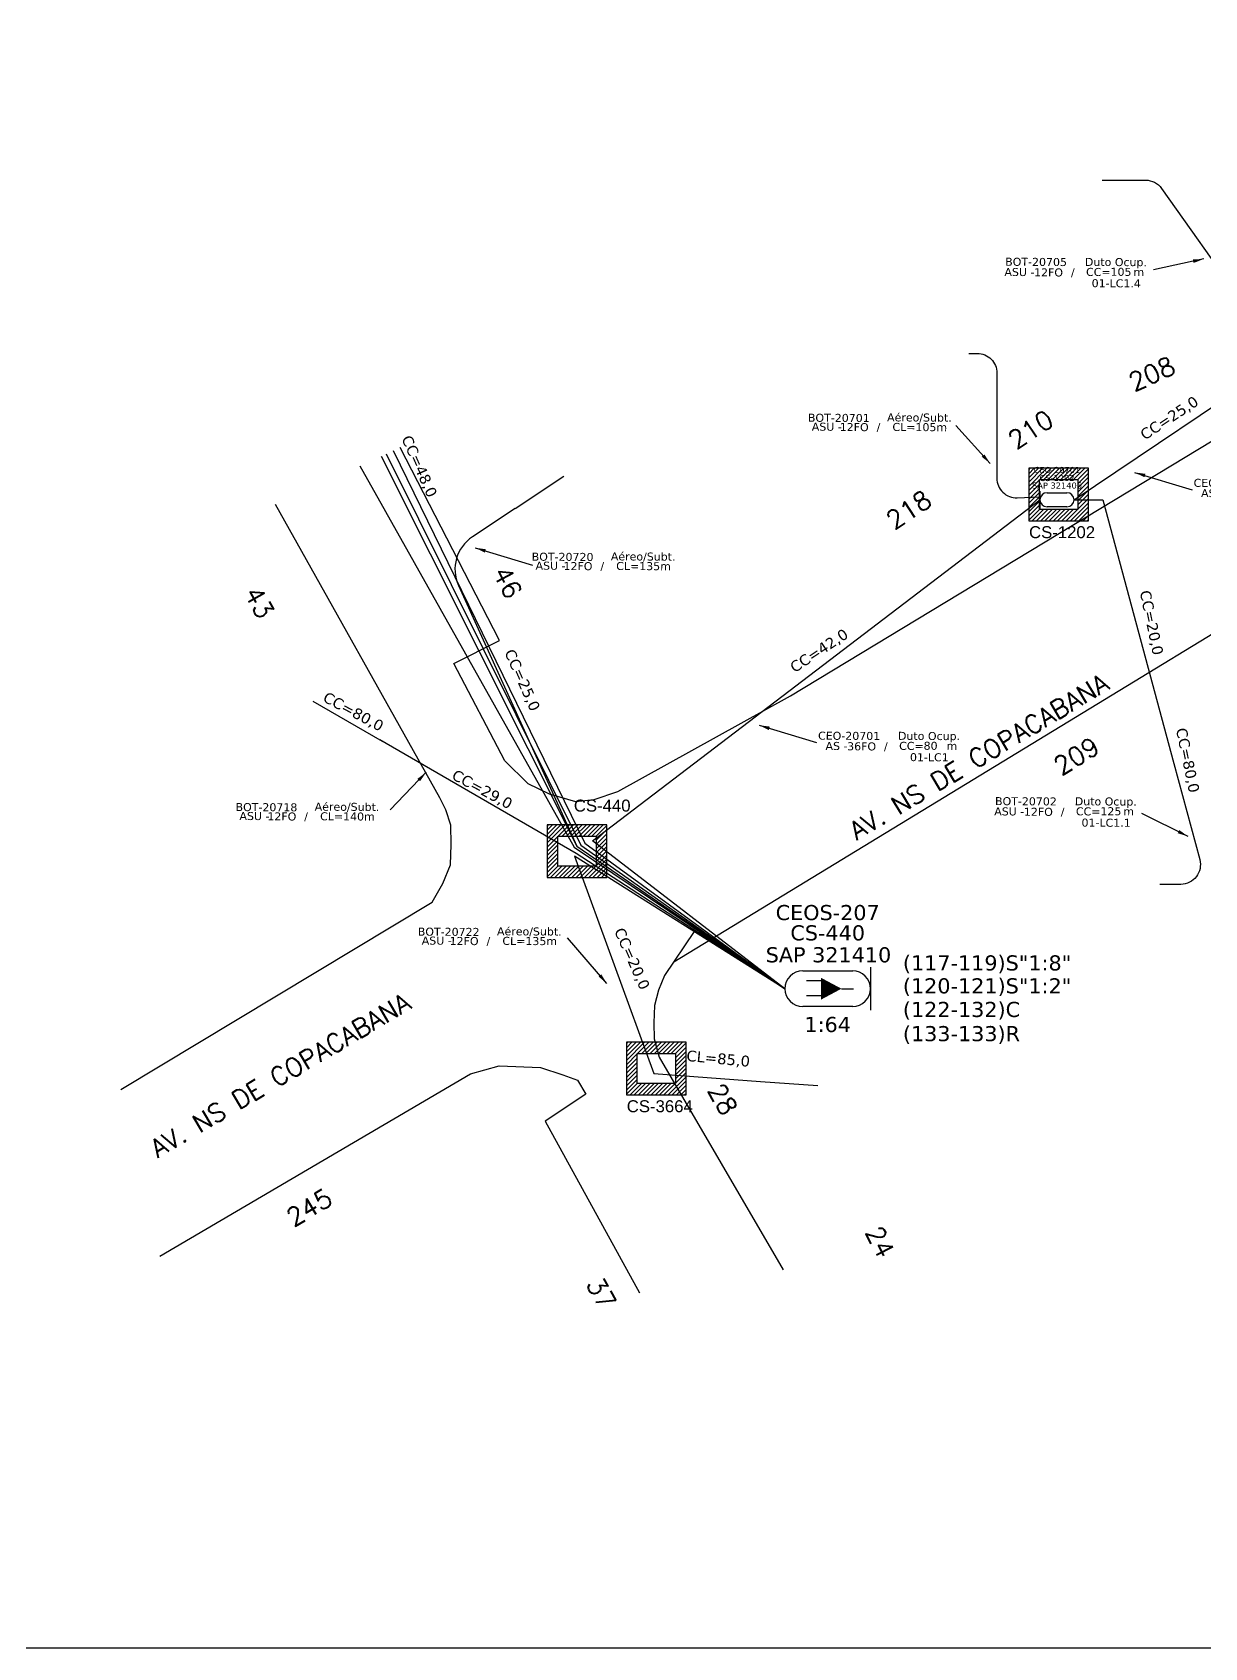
# Model space of a CAD drawing. Extents: x -89 to 1702, y 705 to 1299.
# Drawn here: x 266 to 484.4, y 705 to 1006.1 of the extents above; entities that cross this region are included whole.
import ezdxf
from ezdxf.enums import TextEntityAlignment as Align

# ---------------------------------------------------------------- set-up
doc = ezdxf.new("R2010")
doc.units = 0
for name, color, linetype in [('10.1-Caixas Subterrâneas', 5, 'Continuous'), ('20.4-CEOS', 1, 'Continuous'), ('20.5-CEO', 1, 'Continuous'), ('CAP a instalar', 1, 'Continuous'), ('celulas gpon', 7, 'Continuous'), ('label_cabos', 7, 'Continuous'), ('Legenda', 1, 'Continuous'), ('MUB', 252, 'Continuous')]:
    doc.layers.add(name, color=color, linetype=linetype)
doc.layers.add('EXTRA', color=50, linetype='Continuous', plot=False)
doc.styles.add('ARIAL', font='arial.ttf')
doc.styles.add('ROMANS', font='romans')
doc.styles.add('siredit', font='verdana.ttf')
doc.linetypes.add('FENCELINE1', pattern='A,0.25,-0.1,[133,ltypeshp.shx,S=0.1,R=0,X=-0.1,Y=0],-0.1,1', length=1.45)
doc.dimstyles.new('CC', dxfattribs={"dimtxt": 1, "dimasz": 2, "dimexe": 0.18, "dimexo": 0.0625, "dimgap": 0.09, "dimtad": 0, "dimdec": 0, "dimrnd": 1, "dimzin": 0, "dimdsep": 46, "dimtxsty": 'siredit', "dimblk": 'NONE', "dimcen": 0, "dimse1": 1, "dimse2": 1, "dimsd1": 1, "dimsd2": 1, "dimclrt": 7, "dimadec": 0, "dimazin": 0, "dimtfac": 1, "dimtdec": 0, "dimtofl": 0, "dimtmove": 0, "dimatfit": 3, "dimfxl": 0, "dimtolj": 1, "dimtzin": 0, "dimarcsym": 0})

# ---------------------------------------------------------------- blocks, each defined once
blk = doc.blocks.new('*X65')
at = {"color": 0, "linetype": 'Continuous'}
for p, q in [((-1.25, 0.34099), (-0.49099, 1.1)), ((-1.25, 0.517767), (-0.667767, 1.1)), ((-1.25, 0.694544), (-0.844544, 1.1)), ((-1.25, 0.87132), (-1.02132, 1.1)), ((-1.25, 1.048097), (-1.198097, 1.1)), ((-0.789214, 0.625), (-0.314214, 1.1)), ((-0.612437, 0.625), (-0.137437, 1.1)), ((-0.43566, 0.625), (0.03934, 1.1)), ((-0.258883, 0.625), (0.216117, 1.1)), ((-0.082107, 0.625), (0.392893, 1.1)), ((0.09467, 0.625), (0.56967, 1.1)), ((0.271447, 0.625), (0.746447, 1.1)), ((0.448223, 0.625), (0.923223, 1.1)), ((0.625, 0.625), (1.1, 1.1)), ((0.801777, 0.625), (1.25, 1.073223)), ((0.8035, 0.449947), (1.25, 0.896447)), ((0.8035, 0.27317), (1.25, 0.71967)), ((-1.25, 0.164214), (-0.8035, 0.610714)), ((-1.25, -0.012563), (-0.8035, 0.433937)), ((-1.25, -0.18934), (-0.8035, 0.25716)), ((-1.25, -0.366117), (-0.8035, 0.080383)), ((0.8035, 0.096393), (1.25, 0.542893)), ((0.8035, -0.080383), (1.25, 0.366117)), ((0.8035, -0.25716), (1.25, 0.18934)), ((0.8035, -0.433937), (1.25, 0.012563)), ((-1.25, -0.542893), (-0.8035, -0.096393)), ((-1.25, -0.71967), (-0.8035, -0.27317)), ((-1.25, -0.896447), (-0.8035, -0.449947)), ((-1.25, -1.073223), (-0.801777, -0.625)), ((-1.1, -1.1), (-0.625, -0.625)), ((-0.923223, -1.1), (-0.448223, -0.625)), ((-0.746447, -1.1), (-0.271447, -0.625)), ((-0.56967, -1.1), (-0.09467, -0.625)), ((-0.392893, -1.1), (0.082107, -0.625)), ((-0.216117, -1.1), (0.258883, -0.625)), ((-0.03934, -1.1), (0.43566, -0.625)), ((0.137437, -1.1), (0.612437, -0.625)), ((0.314214, -1.1), (0.789214, -0.625)), ((0.49099, -1.1), (1.25, -0.34099)), ((0.667767, -1.1), (1.25, -0.517767)), ((0.8035, -0.610714), (1.25, -0.164214)), ((0.844544, -1.1), (1.25, -0.694544)), ((1.02132, -1.1), (1.25, -0.87132)), ((1.198097, -1.1), (1.25, -1.048097))]:
    blk.add_line(p, q, dxfattribs=at)
blk = doc.blocks.new('MANHOLE_MQ')
at = {"color": 0, "linetype": 'Continuous'}
for p, q in [((0.00000623, 0.00000569), (-0.00000627, 0.00000569)), ((-0.00000627, 0.00000569), (-0.00000627, -0.00000531)), ((0.00000623, -0.00000531), (0.00000623, 0.00000569)), ((-0.00000404, 0.00000331), (0.00000399, 0.00000331)), ((-0.00000404, -0.00000294), (-0.00000404, 0.00000331)), ((0.00000399, 0.00000331), (0.00000399, -0.00000294)), ((0.00000399, -0.00000294), (-0.00000404, -0.00000294)), ((0.00000399, -0.00000294), (0.00000399, -0.00000294)), ((-0.00000627, -0.00000531), (0.00000623, -0.00000531))]:
    blk.add_line(p, q, dxfattribs=at)
at = {"color": 0, "linetype": 'Continuous', "xscale": 5e-06, "yscale": 5e-06, "zscale": 1e-05}
blk.add_blockref('*X65', (-0.00000002, 0.00000019), dxfattribs=at)
blk = doc.blocks.new('Inst CB DT OCUP CFOA-SM-AS-80-TS-36')
at = {"layer": 'label_cabos', "color": 0, "style": 'siredit'}
for tag, flags, p in [('ID_ATIVIDADE', 3, (1.31, 2.67)), ('FATOR', 1, (11.56, 2.55))]:
    blk.add_attdef(tag, text='', height=1, rotation=359.69, dxfattribs=dict(at, flags=flags)).set_placement(p, align=Align.MIDDLE_CENTER)
for tag, p in [('TIPO_CABO', (1.76, 0)), ('DESTINO_CABO', (3.13, 1.26)), ('CABO', (4.69, -0.05)), ('/', (7.71, -0.05)), ('LANCE', (10.91, 0)), ('TIPO_CABO', (13.11, 1.24)), ('UND', (15.96, 0)), ('FID', (13.15, -1.41))]:
    blk.add_attdef(tag, text='', height=1, rotation=359.69, dxfattribs=at).set_placement(p, align=Align.MIDDLE_CENTER)
blk.add_attdef('QTDE', (12.43, -0.47), '', height=1, rotation=359.69, dxfattribs=at)
blk = doc.blocks.new('_None')
blk = doc.blocks.new('LEGENDA DOS CABOS')
at = {"layer": 'EXTRA', "color": 0, "style": 'siredit'}
for tag, p in [('ID', (4.6, 0.97)), ('XX', (9.03, 0.97))]:
    blk.add_attdef(tag, text='', height=0.48, rotation=359.69, dxfattribs=at).set_placement(p, align=Align.MIDDLE_CENTER)
at = {"layer": 'Legenda', "color": 0, "style": 'siredit'}
for tag, p in [('TIPO_CABO', (1.31, 0)), ('CABO', (4.69, -0.05)), ('/', (6.81, -0.05)), ('METROS', (10.03, -0.05))]:
    blk.add_attdef(tag, text='', height=0.8, rotation=359.69, dxfattribs=at).set_placement(p, align=Align.MIDDLE_CENTER)
blk = doc.blocks.new('Inst CB DT OCUP CFOA-SM-ASU-120-S-12')
at = {"layer": 'label_cabos', "color": 0, "style": 'siredit'}
for tag, flags, p in [('ID_ATIVIDADE', 3, (1.31, 2.67)), ('FATOR', 1, (11.56, 2.55))]:
    blk.add_attdef(tag, text='', height=1, rotation=359.69, dxfattribs=dict(at, flags=flags)).set_placement(p, align=Align.MIDDLE_CENTER)
for tag, p in [('TIPO_CABO', (1.26, 0)), ('DESTINO_CABO', (3.13, 1.26)), ('CABO', (4.69, -0.05)), ('/', (7.71, -0.05)), ('LANCE', (10.91, 0)), ('TIPO_CABO', (13.11, 1.24)), ('UND', (15.96, 0)), ('FID', (13.15, -1.41))]:
    blk.add_attdef(tag, text='', height=1, rotation=359.69, dxfattribs=at).set_placement(p, align=Align.MIDDLE_CENTER)
blk.add_attdef('QTDE', (12.43, -0.47), '', height=1, rotation=359.69, dxfattribs=at)
blk = doc.blocks.new('*U85')
at = {"layer": '20.4-CEOS', "color": 7, "style": 'siredit'}
for tag, p in [('FIBRAS_SPLITTER', (0, 0)), ('FIBRAS_TOP_C', (0, -4.13)), ('RESERVA_FINAIS', (0, -5.46))]:
    blk.add_attdef(tag, p, '', height=1.01, dxfattribs=at)
for tag, p, flags in [('ID_ATIVIDADE', (0, -6.77), 3), ('FATOR', (0, -8.09), 1), ('QTDE', (0, -9.4), 1), ('FID', (0, -10.71), 1)]:
    blk.add_attdef(tag, p, '', height=1.01, dxfattribs=dict(at, flags=flags))
blk = doc.blocks.new('*U87')
at = {"layer": '20.4-CEOS', "color": 7, "style": 'siredit'}
blk.add_attdef('FIBRAS_SPLITTER', (0, 0), '', height=1.01, dxfattribs=at)
for tag, p, flags in [('ID_ATIVIDADE', (0, -1.48), 3), ('FATOR', (0, -2.79), 1), ('QTDE', (0, -4.11), 1), ('FID', (0, -5.42), 1)]:
    blk.add_attdef(tag, p, '', height=1.01, dxfattribs=dict(at, flags=flags))

msp = doc.modelspace()

# ---------------------------------------------------------------- linework, layer by layer
msp.add_lwpolyline([(-89.32, 705.02), (749.25, 705.02), (749.25, 1299.02), (-89.32, 1299.02), (-89.32, 705.02)])
at = {"layer": '20.4-CEOS', "color": 7}
for p, q in [((409.54, 831.16, 93.42), (418.86, 831.16, 93.42)), ((418.86, 824.51, 93.42), (409.54, 824.51, 93.42))]:
    msp.add_line(p, q, dxfattribs=at)
at = {"layer": '20.4-CEOS', "color": 7, "elevation": 93.42}
for points in [[(422.19, 831.85), (422.19, 823.83)], [(413.1, 829.28), (410.27, 829.28)], [(413.1, 826.52), (410.27, 826.52)], [(416.77, 827.84), (419.02, 827.84)]]:
    msp.add_lwpolyline(points, dxfattribs=at)
msp.add_lwpolyline([(416.77, 827.84, 0, 4.1, 0), (412.93, 827.84, 4.1, 4.1, 0)], format="xyseb", dxfattribs=at)
at = {"layer": '20.4-CEOS', "color": 7}
for centre, start, end in [((409.54, 827.84, 93.42), 90, 270), ((418.86, 827.84, 93.42), 270, 90)]:
    msp.add_arc(centre, 3.32, start, end, dxfattribs=at)
at = {"layer": '20.5-CEO'}
for p, q in [((455.07, 920.28, 93.42), (458.79, 920.28, 93.42)), ((458.79, 917.64, 93.42), (455.07, 917.64, 93.42))]:
    msp.add_line(p, q, dxfattribs=at)
at = {"layer": '20.5-CEO', "elevation": 93.42}
msp.add_lwpolyline([(453.75, 920.56), (453.75, 917.36)], dxfattribs=at)
at = {"layer": '20.5-CEO'}
for centre, start, end in [((455.07, 918.96, 93.42), 90, 270), ((458.79, 918.96, 93.42), 270, 90)]:
    msp.add_arc(centre, 1.32, start, end, dxfattribs=at)
at = {"layer": 'CAP a instalar', "color": 7, "linetype": 'FENCELINE1', "ltscale": 5, "elevation": 93.42}
for points in [[(465.37, 978.54), (473.45, 978.54, -0.243337), (476.43, 977), (491.14, 956.21)], [(478.7, 869.83), (483.52, 851.89, -0.492729), (480, 847.29), (476.06, 847.28)]]:
    msp.add_lwpolyline(points, format="xyb", dxfattribs=at)
at = {"layer": 'CAP a instalar', "color": 9, "linetype": 'FENCELINE1', "ltscale": 5, "elevation": 93.42}
for points in [[(440.53, 946.24), (442.07, 946.24, -0.414214), (445.72, 942.59), (445.72, 927.3)], [(445.72, 927.3), (445.72, 922.99, 0.426232), (449.52, 919.34), (453.65, 919.51)], [(355.97, 917.34), (348.02, 912.06, 0.366099), (345.38, 903.01), (367.48, 854.4), (406.22, 827.84)]]:
    msp.add_lwpolyline(points, format="xyb", dxfattribs=at)
at = {"layer": 'CAP a instalar', "color": 7, "linetype": 'FENCELINE1', "ltscale": 5, "elevation": 93.42}
for points in [[(460.11, 918.96), (499.31, 945.32)], [(327.04, 925.28), (366.95, 854.19), (406.22, 827.84)], [(330.97, 927.08), (367.48, 854.4)], [(406.22, 827.84), (370.36, 855.41), (453.75, 918.96)], [(460.11, 918.96), (465.47, 918.96), (478.7, 869.83)]]:
    msp.add_lwpolyline(points, dxfattribs=at)
at = {"layer": 'CAP a instalar', "color": 9, "linetype": 'FENCELINE1', "ltscale": 5, "elevation": 93.42}
for points in [[(331.95, 927.53), (368.22, 854.61), (406.22, 827.84)], [(333.25, 928.13), (368.94, 854.95), (406.22, 827.84)], [(355.97, 917.34), (365.05, 923.34)], [(331.24, 873.92), (318.3, 881.34)], [(406.22, 827.84), (367.32, 853.06), (330.72, 874.22)], [(406.22, 827.84), (367.02, 852.54), (381.79, 812.03), (401.66, 810.55)], [(401.66, 810.55), (412.35, 809.78)]]:
    msp.add_lwpolyline(points, dxfattribs=at)
at = {"layer": 'MUB', "elevation": 186.83}
for points in [[(354.07, 870.29), (358.32, 866.09), (362.27, 864.17), (367.18, 862.71), (370.69, 863.1), (375.12, 864.59), (407.27, 882.4), (570.09, 980.91), (573.67, 984.95), (575.52, 988.97), (576.46, 993.28), (576.55, 997.23), (576.32, 1001.21), (575.36, 1005.18), (573.6, 1008.28), (570.75, 1013.86)], [(385.51, 832.84), (571.91, 946.4), (581.75, 951.56), (584.59, 952.23), (587.87, 952.16), (590.73, 951.7), (593.47, 950.63), (596.12, 948.3)], [(354.07, 870.29), (344.52, 888.45), (353.06, 892.74), (334.55, 928.72)], [(282.48, 809.04), (340.48, 843.97), (342.51, 847.44), (343.93, 850.91), (344.04, 854.7), (343.95, 858.33), (343.04, 861.18), (341.94, 863.4), (311.28, 918.06)], [(389.32, 838.49), (383.8, 830.31), (382.68, 827.57), (381.9, 824.69), (381.81, 821.45), (381.86, 818.5), (382.82, 815.1), (405.89, 775.46)], [(289.78, 778.02), (347.67, 812), (352.97, 813.48)], [(352.97, 813.48), (360.67, 813.14), (364.82, 811.79), (367.61, 810.81), (369.14, 808.21), (361.56, 803.18), (379.11, 771.17)]]:
    msp.add_lwpolyline(points, dxfattribs=at)

# ---------------------------------------------------------------- block references
at = {"layer": '10.1-Caixas Subterrâneas', "color": 30, "xscale": 891702.8217476662, "yscale": 891702.8217476662, "zscale": 891702.8217476662, "rotation": 180.0000000000626}
for p in [(457.21, 920.11, 93.42), (367.46, 853.66, 93.42), (382.25, 813.12, 93.42)]:
    msp.add_blockref('MANHOLE_MQ', p, dxfattribs=at)
at = {"layer": '20.4-CEOS', "color": 0, "lineweight": 0}
ref = msp.add_blockref('*U85', (428.21, 831.24, 93.42), dxfattribs=dict(at, xscale=2.788422531540876, yscale=2.788422531540876, zscale=2.788422531540876))
ref.add_attrib('FIBRAS_SPLITTER', '(117-119)S"1:8"', (428.21, 831.24, 93.42), dxfattribs={"color": 7, "height": 2.8154, "style": 'siredit'})
ref.add_attrib('FIBRAS_TOP_C', '(122-132)C', (428.21, 822.57, 93.42), dxfattribs={"color": 7, "height": 2.815, "style": 'siredit'})
ref.add_attrib('RESERVA_FINAIS', '(133-133)R', (428.21, 818.06, 93.42), dxfattribs={"color": 7, "height": 2.815, "style": 'siredit'})
at = {"layer": '20.4-CEOS', "color": 0, "lineweight": 0, "xscale": 2.788422531540876, "yscale": 2.788422531540876, "zscale": 2.788422531540876}
msp.add_blockref('*U87', (428.21, 826.97, 93.42), dxfattribs=at).add_auto_attribs({'FIBRAS_SPLITTER': '(120-121)S"1:2"'})
at = {"layer": 'label_cabos', "color": 0, "lineweight": 0}
ref = msp.add_blockref('Inst CB DT OCUP CFOA-SM-ASU-120-S-12', (448.36, 961.42, 93.42), dxfattribs=dict(at, xscale=1.491525570439249, yscale=1.491525570439249, zscale=1.491525570439249))
ref.add_attrib('DESTINO_CABO', 'BOT-20705', dxfattribs={"color": 0, "height": 1.492, "rotation": 359.69, "style": 'siredit'}).set_placement((453.03, 963.3, 93.42), align=Align.MIDDLE_CENTER)
ref.add_attrib('CABO', '12FO', dxfattribs={"color": 0, "height": 1.492, "rotation": 359.69, "style": 'siredit'}).set_placement((455.35, 961.34, 93.42), align=Align.MIDDLE_CENTER)
ref.add_attrib('TIPO_CABO', 'Duto Ocup.', dxfattribs={"color": 0, "height": 1.492, "rotation": 359.69, "style": 'siredit'}).set_placement((467.91, 963.27, 93.42), align=Align.MIDDLE_CENTER)
ref.add_attrib('/', '/', dxfattribs={"color": 0, "height": 1.49, "rotation": 359.69, "style": 'siredit'}).set_placement((459.87, 961.34, 93.42), align=Align.MIDDLE_CENTER)
ref.add_attrib('TIPO_CABO', 'ASU - ', dxfattribs={"color": 0, "height": 1.492, "rotation": 359.69, "style": 'siredit'}).set_placement((450.25, 961.41, 93.42), align=Align.MIDDLE_CENTER)
ref.add_attrib('FID', '01-LC1.4', dxfattribs={"color": 0, "height": 1.492, "rotation": 359.69, "style": 'siredit'}).set_placement((467.97, 959.31, 93.42), align=Align.MIDDLE_CENTER)
ref.add_attrib('LANCE', 'CC=', dxfattribs={"color": 0, "height": 1.492, "rotation": 359.69, "style": 'siredit'}).set_placement((464.63, 961.42, 93.42), align=Align.MIDDLE_CENTER)
ref.add_attrib('QTDE', '105', (466.9, 960.71, 93.42), dxfattribs={"color": 0, "height": 1.492, "rotation": 359.69, "style": 'siredit'})
ref.add_attrib('UND', 'm', dxfattribs={"color": 0, "height": 1.49, "rotation": 359.69, "style": 'siredit'}).set_placement((472.17, 961.42, 93.42), align=Align.MIDDLE_CENTER)
ref = msp.add_blockref('LEGENDA DOS CABOS', (409.95, 931.8, 93.42), dxfattribs=dict(at, xscale=1.491525570439249, yscale=1.491525570439249, zscale=1.491525570439249))
ref.add_attrib('ID', 'BOT-20701', dxfattribs={"color": 0, "height": 1.492, "rotation": 359.69, "style": 'siredit'}).set_placement((416.27, 934.23, 93.42), align=Align.MIDDLE_CENTER)
ref.add_attrib('CABO', '12FO', dxfattribs={"color": 0, "height": 1.492, "rotation": 359.69, "style": 'siredit'}).set_placement((419.14, 932.51, 93.42), align=Align.MIDDLE_CENTER)
ref.add_attrib('METROS', 'CL=105m', dxfattribs={"color": 0, "height": 1.492, "rotation": 359.69, "style": 'siredit'}).set_placement((431.36, 932.51, 93.42), align=Align.MIDDLE_CENTER)
ref.add_attrib('XX', 'Aéreo/Subt.', dxfattribs={"color": 0, "height": 1.4915, "rotation": 359.69, "style": 'siredit'}).set_placement((431.29, 934.3, 93.42), align=Align.MIDDLE_CENTER)
ref.add_attrib('/', '/', dxfattribs={"color": 0, "height": 1.49, "rotation": 359.69, "style": 'siredit'}).set_placement((423.66, 932.51, 93.42), align=Align.MIDDLE_CENTER)
ref.add_attrib('TIPO_CABO', 'ASU -', dxfattribs={"color": 0, "height": 1.492, "rotation": 359.69, "style": 'siredit'}).set_placement((414.03, 932.58, 93.42), align=Align.MIDDLE_CENTER)
ref = msp.add_blockref('Inst CB DT OCUP CFOA-SM-AS-80-TS-36', (483.51, 920.2, 93.42), dxfattribs=dict(at, xscale=1.491525570439249, yscale=1.491525570439249, zscale=1.491525570439249))
ref.add_attrib('DESTINO_CABO', 'CEO-20702', dxfattribs={"color": 0, "height": 1.492, "rotation": 359.69, "style": 'siredit'}).set_placement((488.18, 922.09, 93.42), align=Align.MIDDLE_CENTER)
ref.add_attrib('CABO', '36FO', dxfattribs={"color": 0, "height": 1.492, "rotation": 359.69, "style": 'siredit'}).set_placement((490.5, 920.13, 93.42), align=Align.MIDDLE_CENTER)
ref.add_attrib('TIPO_CABO', 'Duto Ocup.', dxfattribs={"color": 0, "height": 1.492, "rotation": 359.69, "style": 'siredit'}).set_placement((503.06, 922.06, 93.42), align=Align.MIDDLE_CENTER)
ref.add_attrib('/', '/', dxfattribs={"color": 0, "height": 1.49, "rotation": 359.69, "style": 'siredit'}).set_placement((495.01, 920.13, 93.42), align=Align.MIDDLE_CENTER)
ref.add_attrib('TIPO_CABO', 'AS - ', dxfattribs={"color": 0, "height": 1.492, "rotation": 359.69, "style": 'siredit'}).set_placement((486.14, 920.2, 93.42), align=Align.MIDDLE_CENTER)
ref.add_attrib('FID', '02-LC1', dxfattribs={"color": 0, "height": 1.492, "rotation": 359.69, "style": 'siredit'}).set_placement((503.12, 918.09, 93.42), align=Align.MIDDLE_CENTER)
ref.add_attrib('LANCE', 'CC=', dxfattribs={"color": 0, "height": 1.492, "rotation": 359.69, "style": 'siredit'}).set_placement((499.78, 920.21, 93.42), align=Align.MIDDLE_CENTER)
ref.add_attrib('QTDE', '55', (502.05, 919.5, 93.42), dxfattribs={"color": 0, "height": 1.492, "rotation": 359.69, "style": 'siredit'})
ref.add_attrib('UND', 'm', dxfattribs={"color": 0, "height": 1.49, "rotation": 359.69, "style": 'siredit'}).set_placement((507.32, 920.21, 93.42), align=Align.MIDDLE_CENTER)
ref = msp.add_blockref('LEGENDA DOS CABOS', (358.48, 905.9, 93.42), dxfattribs=dict(at, xscale=1.491525570439249, yscale=1.491525570439249, zscale=1.491525570439249))
ref.add_attrib('ID', 'BOT-20720', dxfattribs={"color": 0, "height": 1.492, "rotation": 359.69, "style": 'siredit'}).set_placement((364.8, 908.33, 93.42), align=Align.MIDDLE_CENTER)
ref.add_attrib('CABO', '12FO', dxfattribs={"color": 0, "height": 1.492, "rotation": 359.69, "style": 'siredit'}).set_placement((367.67, 906.6, 93.42), align=Align.MIDDLE_CENTER)
ref.add_attrib('METROS', 'CL=135m', dxfattribs={"color": 0, "height": 1.492, "rotation": 359.69, "style": 'siredit'}).set_placement((379.89, 906.6, 93.42), align=Align.MIDDLE_CENTER)
ref.add_attrib('XX', 'Aéreo/Subt.', dxfattribs={"color": 0, "height": 1.4915, "rotation": 359.69, "style": 'siredit'}).set_placement((379.82, 908.39, 93.42), align=Align.MIDDLE_CENTER)
ref.add_attrib('/', '/', dxfattribs={"color": 0, "height": 1.49, "rotation": 359.69, "style": 'siredit'}).set_placement((372.19, 906.6, 93.42), align=Align.MIDDLE_CENTER)
ref.add_attrib('TIPO_CABO', 'ASU -', dxfattribs={"color": 0, "height": 1.492, "rotation": 359.69, "style": 'siredit'}).set_placement((362.56, 906.68, 93.42), align=Align.MIDDLE_CENTER)
ref = msp.add_blockref('Inst CB DT OCUP CFOA-SM-AS-80-TS-36', (413.53, 873.09, 93.42), dxfattribs=dict(at, xscale=1.491525570439249, yscale=1.491525570439249, zscale=1.491525570439249))
ref.add_attrib('DESTINO_CABO', 'CEO-20701', dxfattribs={"color": 0, "height": 1.492, "rotation": 359.69, "style": 'siredit'}).set_placement((418.2, 874.97, 93.42), align=Align.MIDDLE_CENTER)
ref.add_attrib('CABO', '36FO', dxfattribs={"color": 0, "height": 1.492, "rotation": 359.69, "style": 'siredit'}).set_placement((420.52, 873.01, 93.42), align=Align.MIDDLE_CENTER)
ref.add_attrib('TIPO_CABO', 'Duto Ocup.', dxfattribs={"color": 0, "height": 1.492, "rotation": 359.69, "style": 'siredit'}).set_placement((433.08, 874.94, 93.42), align=Align.MIDDLE_CENTER)
ref.add_attrib('/', '/', dxfattribs={"color": 0, "height": 1.49, "rotation": 359.69, "style": 'siredit'}).set_placement((425.03, 873.01, 93.42), align=Align.MIDDLE_CENTER)
ref.add_attrib('TIPO_CABO', 'AS - ', dxfattribs={"color": 0, "height": 1.492, "rotation": 359.69, "style": 'siredit'}).set_placement((416.16, 873.08, 93.42), align=Align.MIDDLE_CENTER)
ref.add_attrib('FID', '01-LC1', dxfattribs={"color": 0, "height": 1.492, "rotation": 359.69, "style": 'siredit'}).set_placement((433.14, 870.98, 93.42), align=Align.MIDDLE_CENTER)
ref.add_attrib('LANCE', 'CC=', dxfattribs={"color": 0, "height": 1.492, "rotation": 359.69, "style": 'siredit'}).set_placement((429.8, 873.09, 93.42), align=Align.MIDDLE_CENTER)
ref.add_attrib('QTDE', '80', (432.07, 872.38, 93.42), dxfattribs={"color": 0, "height": 1.492, "rotation": 359.69, "style": 'siredit'})
ref.add_attrib('UND', 'm', dxfattribs={"color": 0, "height": 1.49, "rotation": 359.69, "style": 'siredit'}).set_placement((437.34, 873.09, 93.42), align=Align.MIDDLE_CENTER)
ref = msp.add_blockref('LEGENDA DOS CABOS', (303.29, 859.24, 93.42), dxfattribs=dict(at, xscale=1.491525570439249, yscale=1.491525570439249, zscale=1.491525570439249))
ref.add_attrib('ID', 'BOT-20718', dxfattribs={"color": 0, "height": 1.492, "rotation": 359.69, "style": 'siredit'}).set_placement((309.62, 861.67, 93.42), align=Align.MIDDLE_CENTER)
ref.add_attrib('CABO', '12FO', dxfattribs={"color": 0, "height": 1.492, "rotation": 359.69, "style": 'siredit'}).set_placement((312.49, 859.95, 93.42), align=Align.MIDDLE_CENTER)
ref.add_attrib('METROS', 'CL=140m', dxfattribs={"color": 0, "height": 1.492, "rotation": 359.69, "style": 'siredit'}).set_placement((324.71, 859.95, 93.42), align=Align.MIDDLE_CENTER)
ref.add_attrib('XX', 'Aéreo/Subt.', dxfattribs={"color": 0, "height": 1.4915, "rotation": 359.69, "style": 'siredit'}).set_placement((324.63, 861.74, 93.42), align=Align.MIDDLE_CENTER)
ref.add_attrib('/', '/', dxfattribs={"color": 0, "height": 1.49, "rotation": 359.69, "style": 'siredit'}).set_placement((317, 859.95, 93.42), align=Align.MIDDLE_CENTER)
ref.add_attrib('TIPO_CABO', 'ASU -', dxfattribs={"color": 0, "height": 1.492, "rotation": 359.69, "style": 'siredit'}).set_placement((307.38, 860.02, 93.42), align=Align.MIDDLE_CENTER)
ref = msp.add_blockref('Inst CB DT OCUP CFOA-SM-ASU-120-S-12', (446.47, 860.89, 93.42), dxfattribs=dict(at, xscale=1.491525570439249, yscale=1.491525570439249, zscale=1.491525570439249))
ref.add_attrib('DESTINO_CABO', 'BOT-20702', dxfattribs={"color": 0, "height": 1.492, "rotation": 359.69, "style": 'siredit'}).set_placement((451.14, 862.77, 93.42), align=Align.MIDDLE_CENTER)
ref.add_attrib('CABO', '12FO', dxfattribs={"color": 0, "height": 1.492, "rotation": 359.69, "style": 'siredit'}).set_placement((453.46, 860.81, 93.42), align=Align.MIDDLE_CENTER)
ref.add_attrib('TIPO_CABO', 'Duto Ocup.', dxfattribs={"color": 0, "height": 1.492, "rotation": 359.69, "style": 'siredit'}).set_placement((466.02, 862.74, 93.42), align=Align.MIDDLE_CENTER)
ref.add_attrib('/', '/', dxfattribs={"color": 0, "height": 1.49, "rotation": 359.69, "style": 'siredit'}).set_placement((457.97, 860.81, 93.42), align=Align.MIDDLE_CENTER)
ref.add_attrib('TIPO_CABO', 'ASU - ', dxfattribs={"color": 0, "height": 1.492, "rotation": 359.69, "style": 'siredit'}).set_placement((448.35, 860.88, 93.42), align=Align.MIDDLE_CENTER)
ref.add_attrib('FID', '01-LC1.1', dxfattribs={"color": 0, "height": 1.492, "rotation": 359.69, "style": 'siredit'}).set_placement((466.08, 858.78, 93.42), align=Align.MIDDLE_CENTER)
ref.add_attrib('LANCE', 'CC=', dxfattribs={"color": 0, "height": 1.492, "rotation": 359.69, "style": 'siredit'}).set_placement((462.74, 860.89, 93.42), align=Align.MIDDLE_CENTER)
ref.add_attrib('QTDE', '125', (465.01, 860.18, 93.42), dxfattribs={"color": 0, "height": 1.492, "rotation": 359.69, "style": 'siredit'})
ref.add_attrib('UND', 'm', dxfattribs={"color": 0, "height": 1.49, "rotation": 359.69, "style": 'siredit'}).set_placement((470.28, 860.89, 93.42), align=Align.MIDDLE_CENTER)
ref = msp.add_blockref('LEGENDA DOS CABOS', (337.26, 836.02, 93.42), dxfattribs=dict(at, xscale=1.491525570439249, yscale=1.491525570439249, zscale=1.491525570439249))
ref.add_attrib('ID', 'BOT-20722', dxfattribs={"color": 0, "height": 1.492, "rotation": 359.69, "style": 'siredit'}).set_placement((343.58, 838.45, 93.42), align=Align.MIDDLE_CENTER)
ref.add_attrib('CABO', '12FO', dxfattribs={"color": 0, "height": 1.492, "rotation": 359.69, "style": 'siredit'}).set_placement((346.45, 836.73, 93.42), align=Align.MIDDLE_CENTER)
ref.add_attrib('METROS', 'CL=135m', dxfattribs={"color": 0, "height": 1.492, "rotation": 359.69, "style": 'siredit'}).set_placement((358.68, 836.73, 93.42), align=Align.MIDDLE_CENTER)
ref.add_attrib('XX', 'Aéreo/Subt.', dxfattribs={"color": 0, "height": 1.4915, "rotation": 359.69, "style": 'siredit'}).set_placement((358.6, 838.52, 93.42), align=Align.MIDDLE_CENTER)
ref.add_attrib('/', '/', dxfattribs={"color": 0, "height": 1.49, "rotation": 359.69, "style": 'siredit'}).set_placement((350.97, 836.73, 93.42), align=Align.MIDDLE_CENTER)
ref.add_attrib('TIPO_CABO', 'ASU -', dxfattribs={"color": 0, "height": 1.492, "rotation": 359.69, "style": 'siredit'}).set_placement((341.35, 836.8, 93.42), align=Align.MIDDLE_CENTER)

# ---------------------------------------------------------------- texts
at = {"layer": '10.1-Caixas Subterrâneas', "color": 30, "style": 'ARIAL'}
for s, p in [('CS-1202', (451.72, 911.81, 93.42)), ('CS-440', (366.9, 860.85, 93.42)), ('CS-3664', (376.76, 804.82, 93.42))]:
    msp.add_text(s, height=2.231, dxfattribs=at).set_placement(p)
at = {"layer": '20.4-CEOS', "color": 7, "style": 'siredit'}
for s, height, p in [('CEO-20701', 1.117, (456.92, 925.09, 93.42)), ('CEOS-207', 2.815, (414.2, 843.44, 93.42)), ('CS-440', 2.815, (414.2, 839.66, 93.42)), ('SAP 321410', 2.815, (414.35, 835.57, 93.42)), ('1:64', 2.815, (414.2, 822.58, 93.42))]:
    msp.add_text(s, height=height, dxfattribs=at).set_placement(p, align=Align.TOP_CENTER)
at = {"layer": '20.5-CEO', "color": 7, "style": 'siredit'}
for s, p in [('SAP 321406', (456.93, 922.18, 93.42)), ('CS-1202', (456.93, 923.57, 93.42))]:
    msp.add_text(s, height=1.122, dxfattribs=at).set_placement(p, align=Align.TOP_CENTER)
at = {"layer": 'celulas gpon', "style": 'siredit'}
for s, rotation, p in [('CC=25,0', 33.5255, (473.29, 930, 93.42)), ('CC=48,0', 293.8656, (334.74, 930.41, 93.42)), ('CC=20,0', 281.7241, (472.34, 901.86, 93.42)), ('CC=42,0', 33.5255, (408.03, 886.64, 93.42)), ('CC=25,0', 293.8656, (353.92, 890.56, 93.42)), ('CC=80,0', 331.7787, (319.96, 881.52, 93.42)), ('CC=80,0', 281.7241, (479.08, 876.22, 93.42)), ('CC=29,0', 331.7787, (343.97, 867.03, 93.42)), ('CC=20,0', 293.8656, (374.37, 838.64, 93.42)), ('CL=85,0', 354.6463, (387.8, 814.39, 93.42))]:
    msp.add_text(s, height=2.004, rotation=rotation, dxfattribs=at).set_placement(p)
at = {"layer": 'MUB', "style": 'ROMANS'}
for s, rotation, p in [('208', 24.0694, (474.59, 942.44, 186.83)), ('210', 33.4895, (452.03, 932.05, 186.83)), ('218', 33.4895, (429.31, 917.1, 186.83)), ('46', 297.2282, (354.56, 903.56, 186.83)), ('43', 299.0724, (308.29, 899.82, 186.83)), ('209', 31.3503, (460.56, 871.21, 186.83)), ('28', 300.2037, (394.65, 807.25, 186.83)), ('245', 30.411, (317.6, 787.06, 186.83)), ('24', 296.7113, (423.95, 780.65, 186.83)), ('37', 298.742, (372.01, 771.07, 186.83))]:
    msp.add_text(s, height=3.425, rotation=rotation, dxfattribs=at).set_placement(p, align=Align.MIDDLE_CENTER)
for rotation, p in [(30.9186, (419.56, 855.46, 388.13)), (30.5573, (289.31, 796.24, 186.83))]:
    msp.add_text('AV. NS DE COPACABANA', height=3.4252, rotation=rotation, dxfattribs=at).set_placement(p)

# ---------------------------------------------------------------- leaders
at = {"layer": 'label_cabos'}
for points in [[(484.28, 963.84, 93.42), (474.89, 961.84, 93.42)], [(444.5, 925.71, 93.42), (438.05, 932.83, 93.42)], [(471.4, 924.06, 93.42), (482.11, 920.81, 93.42)], [(348.5, 910.01, 93.42), (359.21, 906.76, 93.42)], [(401.41, 876.95, 93.42), (412.13, 873.7, 93.42)], [(339.38, 868.17, 93.42), (332.7, 861.18, 93.42)], [(481.35, 856.22, 93.42), (472.76, 860.52, 93.42)], [(373.06, 828.8, 93.42), (365.73, 837.33, 93.42)]]:
    msp.add_leader(points, dimstyle='CC', override={"dimgap": 0.09, "dimtad": 0}, dxfattribs=at)

doc.saveas('drawing.dxf')
